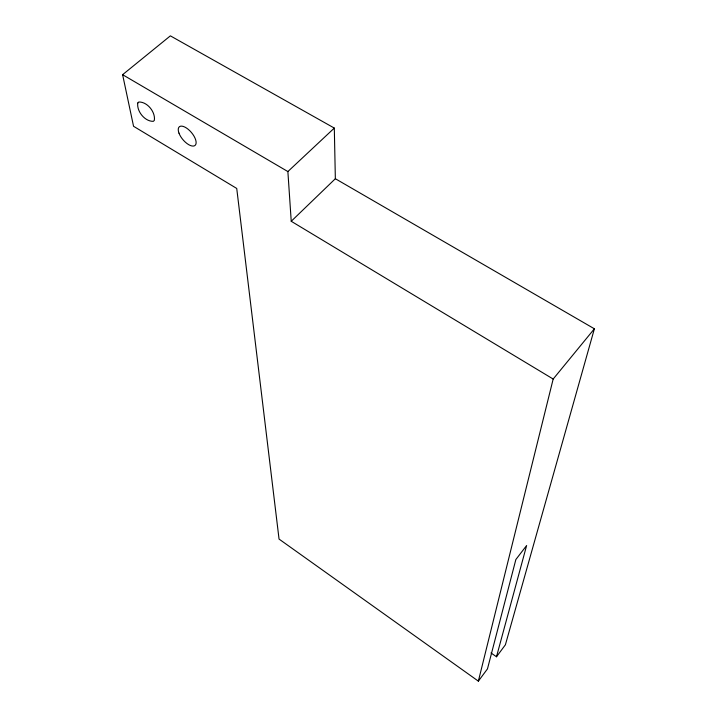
<?xml version="1.0" encoding="UTF-8"?>
<svg xmlns="http://www.w3.org/2000/svg" width="717" height="717" viewBox="0 0 717 717"><rect width="100%" height="100%" fill="white"/><g stroke="black" fill="none" stroke-linecap="round" stroke-linejoin="round"><path stroke-width="1.08" d="M478.364 681.15L553.174 379.042L594.384 328.789L335.35 178.721L334.31 128.083L170.377 35.85L122.616 74.685L133.55 126.282L236.735 188.446L279.047 539.076L478.364 681.15L487.47 668.898L515.864 559.529L526.619 545.529L496.487 656.781L490.993 652.936M594.384 328.789L505.395 644.798L496.487 656.781M553.174 379.042L291.236 221.275L335.35 178.721M291.236 221.275L287.875 171.56L334.31 128.083M122.616 74.685L287.875 171.56M137.772 102.997C136.571 111.26 144.807 121.549 153.295 121.343L154.325 120.402C155.706 112.139 147.281 101.644 138.766 102.011L137.772 102.997M178.981 133.147A12.198 5.557 49.8 0 0 194.37 145.838A12.198 5.557 49.8 0 0 188.221 129.32A12.198 5.557 49.8 0 0 178.981 133.147"/></g></svg>
